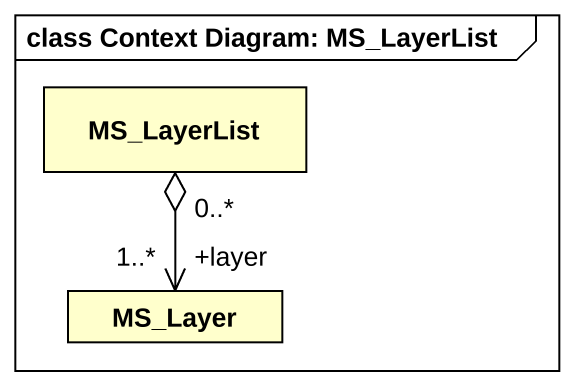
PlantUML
@startuml
mainframe class Context Diagram: MS_LayerList
hide circle
hide empty members
class MS_LayerList
class MS_Layer
MS_LayerList "0..*" o--> "+layer\n1..*" MS_Layer
@enduml
